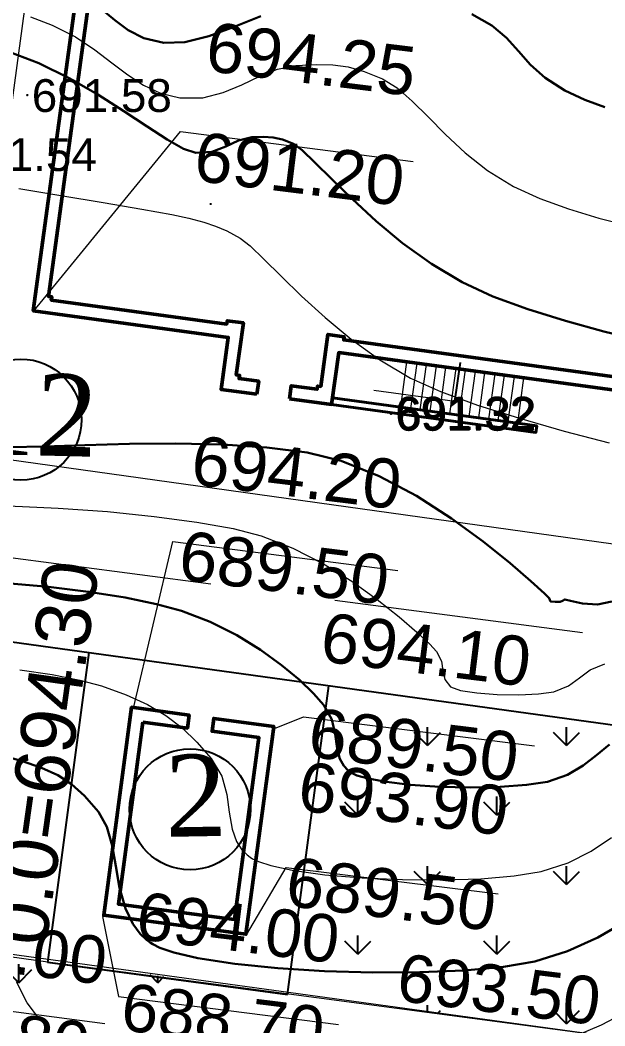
# Model space of a CAD drawing. Header units: feet. Extents: x 3381 to 1374491, y 675186 to 8751562.
# Drawn here: x 686518.97 to 686536.8, y 4375660.14 to 4375690.82 of the extents above; entities that cross this region are included whole.
import ezdxf

# ---------------------------------------------------------------- set-up
doc = ezdxf.new("R2010")
doc.units = ezdxf.units.FT
doc.header["$MEASUREMENT"] = 0
doc.header["$PDMODE"] = 34
doc.header["$PDSIZE"] = 0.01
doc.linetypes.add('DASHEDX2', pattern=[38.1, 25.4, -12.7])
doc.linetypes.add('DUZ', pattern=[0])
doc.layers.get('0').update_dxf_attribs({"linetype": 'CONTINUOUS'})
doc.layers.get('Defpoints').update_dxf_attribs({"linetype": 'CONTINUOUS'})
for name, color, linetype in [('0_Point_Height', 2, 'CONTINUOUS'), ('0_Point_Point', 7, 'CONTINUOUS'), ('Layer8', 7, 'CONTINUOUS')]:
    doc.layers.add(name, color=color, linetype=linetype)
for name, color, linetype, lineweight in [('ANA HORIZONTAL', 24, 'CONTINUOUS', 30), ('HORIZANTAL', 24, 'CONTINUOUS', 13), ('Layer2_Ном._пера__1', 7, 'CONTINUOUS', 15)]:
    doc.layers.add(name, color=color, linetype=linetype, lineweight=lineweight)
doc.styles.get("Standard").update_dxf_attribs({"font": 'arial.ttf', "height": 2.5})
doc.styles.add('style5', font='ariall.ttf', dxfattribs={"height": 400})
doc.dimstyles.new('ISO-25', dxfattribs={"dimtxt": 2.5, "dimasz": 2.5, "dimexe": 1.25, "dimexo": 0.625, "dimtad": 1, "dimtxsty": 'Standard', "dimblk": 'OBLIQUE', "dimcen": 2.5, "dimadec": 0, "dimazin": 0, "dimtfac": 1, "dimtmove": 0, "dimatfit": 3, "dimldrblk": 'OBLIQUE', "dimfxl": 1, "dimarcsym": 0})

# ---------------------------------------------------------------- blocks, each defined once
blk = doc.blocks.new('_Oblique')
at = {"color": 0, "linetype": 'ByBlock', "lineweight": -2}
blk.add_line((-0.5, -0.5), (0.5, 0.5), dxfattribs=at)
blk = doc.blocks.new('*D93')
at = {"color": 0, "lineweight": -2, "transparency": 16777216}
for p, q in [((686483.652, 4375663.305), (686482.209, 4375652.434)), ((686482.374, 4375653.673), (686579.952, 4375640.719)), ((686581.231, 4375650.352), (686579.787, 4375639.48))]:
    blk.add_line(p, q, dxfattribs=at)
at = {"layer": 'Defpoints', "color": 0, "lineweight": 18, "transparency": 16777216}
for p in [(686483.735, 4375663.925), (686581.313, 4375650.971), (686579.952, 4375640.719)]:
    blk.add_point(p, dxfattribs=at)
at = {"color": 0, "lineweight": -2, "transparency": 16777216, "xscale": 2.5, "yscale": 2.5, "zscale": 2.5}
for p, rotation in [((686482.374, 4375653.673), 172.4381106519648), ((686579.952, 4375640.719), 352.4381106519648)]:
    blk.add_blockref('_Oblique', p, dxfattribs=dict(at, rotation=rotation))
at = {"color": 0, "lineweight": 18, "transparency": 16777216, "insert": (686531.413, 4375649.081), "char_height": 2.5, "width": 7.64475, "attachment_point": 5, "rotation": 352.4381}
blk.add_mtext('{\\fArial|b0|i0|c238|p34;98.50}', dxfattribs=at)

msp = doc.modelspace()

# ---------------------------------------------------------------- hatches: boundary and pattern name
at = {"lineweight": 25}
h = msp.add_hatch(dxfattribs=at)
h.set_pattern_fill('GRASS', color=3, scale=3)
h.set_pattern_definition([(90, (1404.5853, -372.1015), (-2.121320343, 2.121320343), [0.5625, -3.680140689]), (45, (1404.5853, -372.1015), (-2.1213203436, 2.1213203436), [0.5625, -2.4375]), (135, (1404.5853, -372.1015), (-2.1213203436, -2.1213203436), [0.5625, -2.4375])])
edge = h.paths.add_edge_path()
edge.add_line((686518.245, 4375729.835), (686514.499, 4375702.72))
edge.add_line((686514.499, 4375702.72), (686506.378, 4375703.873))
edge.add_line((686506.378, 4375703.873), (686505.563, 4375698.232))
edge.add_line((686505.563, 4375698.232), (686510.215, 4375697.56))
edge.add_line((686510.215, 4375697.56), (686509.488, 4375692.177))
edge.add_line((686509.488, 4375692.177), (686501.116, 4375693.308))
edge.add_line((686501.116, 4375693.308), (686498.975, 4375677.452))
edge.add_line((686498.975, 4375677.452), (686506.301, 4375676.462))
edge.add_line((686506.301, 4375676.462), (686506.079, 4375674.808))
edge.add_line((686506.079, 4375674.808), (686505.914, 4375673.573))
edge.add_line((686505.914, 4375673.573), (686504.666, 4375664.257))
edge.add_line((686504.666, 4375664.257), (686515.386, 4375662.713))
edge.add_line((686515.386, 4375662.713), (686542.016, 4375659.12))
edge.add_line((686542.016, 4375659.12), (686542.429, 4375662.23))
edge.add_line((686542.429, 4375662.23), (686556.28, 4375660.392))
edge.add_line((686556.28, 4375660.392), (686556, 4375658.284))
edge.add_line((686556, 4375658.284), (686561.356, 4375657.574))
edge.add_line((686561.356, 4375657.574), (686561.65, 4375659.75))
edge.add_line((686561.65, 4375659.75), (686561.244, 4375659.733))
edge.add_line((686561.244, 4375659.733), (686561.593, 4375662.369))
edge.add_arc((686571.855, 4375662.191), 10.263, 114.2395, 179.0096, ccw=False)
edge.add_line((686567.641, 4375671.55), (686568.436, 4375671.243))
edge.add_line((686568.436, 4375671.243), (686568.083, 4375668.146))
edge.add_line((686568.083, 4375668.146), (686571.407, 4375667.706))
edge.add_line((686571.407, 4375667.706), (686571.812, 4375670.768))
edge.add_line((686571.812, 4375670.768), (686574.343, 4375670.433))
edge.add_line((686574.343, 4375670.433), (686573.95, 4375667.359))
edge.add_line((686573.95, 4375667.359), (686577.261, 4375666.833))
edge.add_line((686577.261, 4375666.833), (686577.887, 4375670.327))
edge.add_line((686577.887, 4375670.327), (686568.138, 4375671.754))
edge.add_arc((686571.686, 4375662.404), 10, 87.4993, 110.7786, ccw=False)
edge.add_line((686572.122, 4375672.395), (686585.768, 4375670.551))
edge.add_line((686585.768, 4375670.551), (686586.42, 4375677.931))
edge.add_line((686586.42, 4375677.931), (686579.15, 4375678.937))
edge.add_line((686579.15, 4375678.937), (686581.562, 4375697.557))
edge.add_line((686581.562, 4375697.557), (686583.143, 4375697.766))
edge.add_line((686583.143, 4375697.766), (686582.548, 4375692.678))
edge.add_line((686582.548, 4375692.678), (686587.727, 4375691.968))
edge.add_line((686587.727, 4375691.968), (686587.376, 4375689.406))
edge.add_line((686587.376, 4375689.406), (686582.274, 4375690.105))
edge.add_line((686582.274, 4375690.105), (686581.662, 4375684.737))
edge.add_line((686581.662, 4375684.737), (686586.751, 4375684.02))
edge.add_line((686586.751, 4375684.02), (686586.971, 4375684.02))
edge.add_line((686586.971, 4375684.02), (686588.22, 4375692.464))
edge.add_line((686588.22, 4375692.464), (686588.921, 4375697.203))
edge.add_line((686588.921, 4375697.203), (686583.329, 4375698.182))
edge.add_line((686583.329, 4375698.182), (686581.662, 4375697.789))
edge.add_line((686581.662, 4375697.789), (686581.662, 4375698.744))
edge.add_arc((686584.744, 4375698.066), 3.155, 95.4615, 167.5925, ccw=False)
edge.add_line((686584.443, 4375701.207), (686597.772, 4375699.4))
edge.add_line((686597.772, 4375699.4), (686598.514, 4375704.648))
edge.add_line((686598.514, 4375704.648), (686585.15, 4375706.444))
edge.add_arc((686592.824, 4375704.765), 7.856, 132.7188, 167.6546, ccw=False)
edge.add_line((686587.494, 4375710.537), (686595.119, 4375707.603))
edge.add_line((686595.119, 4375707.603), (686596.873, 4375712.187))
edge.add_line((686596.873, 4375712.187), (686603.983, 4375709.466))
edge.add_line((686603.983, 4375709.466), (686581.055, 4375651.428))
edge.add_line((686581.055, 4375651.428), (686572.125, 4375628.825))
edge.add_line((686572.125, 4375628.825), (686480.53, 4375656.702))
edge.add_line((686480.53, 4375656.702), (686505.765, 4375705.997))
edge.add_line((686505.765, 4375705.997), (686518.068, 4375730.031))
edge.add_line((686518.068, 4375730.031), (686518.338, 4375730.524))
edge.add_line((686518.338, 4375730.524), (686518.245, 4375729.835))
h = msp.add_hatch(dxfattribs=at)
h.set_pattern_fill('GRASS', color=3, scale=3)
h.set_pattern_definition([(90, (0, 0), (-2.121320343, 2.121320343), [0.5625, -3.680140689]), (45, (0, 0), (-2.1213203436, 2.1213203436), [0.5625, -2.4375]), (135, (0, 0), (-2.1213203436, -2.1213203436), [0.5625, -2.4375])])
edge = h.paths.add_edge_path()
edge.add_line((686527.198, 4375661.011), (686528.539, 4375670.6))
edge.add_line((686528.539, 4375670.6), (686539.686, 4375668.838))
edge.add_line((686539.686, 4375668.838), (686542.369, 4375667.78))
edge.add_line((686542.369, 4375667.78), (686542.58, 4375666.511))
edge.add_line((686542.58, 4375666.511), (686542.722, 4375664.818))
edge.add_line((686542.722, 4375664.818), (686541.945, 4375659.178))
edge.add_line((686541.945, 4375659.178), (686527.209, 4375661.095))

# ---------------------------------------------------------------- linework, layer by layer
msp.add_line((686532.232, 4375679.178), (686532.395, 4375680.367))
at = {"color": 7, "lineweight": 25}
for p, q in [((686519.82, 4375662.073), (686521.074, 4375671.522)), ((686527.123, 4375661.094), (686528.385, 4375670.513)), ((686519.804, 4375662.075), (686527.123, 4375661.094))]:
    msp.add_line(p, q, dxfattribs=at)
at = {"color": 7, "lineweight": 18}
for p, q in [((686519.823, 4375662.075), (686504.666, 4375664.257)), ((686540.085, 4375659.386), (686519.823, 4375662.075))]:
    msp.add_line(p, q, dxfattribs=at)
for points in [[(686510.38, 4375671.462), (686518.345, 4375730.571), (686524.308, 4375729.766), (686516.327, 4375670.665)], [(686519.405, 4375681.96), (686523.868, 4375687.417), (686530.953, 4375686.508)], [(686530.578, 4375679.005), (686530.767, 4375680.392), (686531.065, 4375680.352), (686530.875, 4375678.965), (686531.172, 4375678.924), (686531.362, 4375680.311), (686531.659, 4375680.27), (686531.47, 4375678.883), (686531.767, 4375678.843), (686531.956, 4375680.23), (686532.253, 4375680.189), (686532.064, 4375678.802), (686532.361, 4375678.762), (686532.551, 4375680.149), (686532.848, 4375680.108), (686532.659, 4375678.721), (686532.956, 4375678.68), (686533.145, 4375680.068), (686533.442, 4375680.027), (686533.253, 4375678.64), (686533.55, 4375678.599), (686533.74, 4375679.986), (686534.037, 4375679.946), (686533.848, 4375678.559), (686534.145, 4375678.518), (686534.334, 4375679.905)], [(686522.426, 4375669.827), (686523.633, 4375674.916), (686530.486, 4375674.03)], [(686504.666, 4375664.257), (686542.016, 4375659.12), (686542.429, 4375662.23)], [(686521.48, 4375663.475), (686521.972, 4375661.028), (686528.683, 4375660.173)], [(686514.14, 4375660.304), (686515.13, 4375661.051), (686521.556, 4375660.211)]]:
    msp.add_lwpolyline(points, dxfattribs=at)
at = {"color": 7, "lineweight": 50}
for points in [[(686525.11, 4375723.959), (686519.373, 4375681.948), (686525.318, 4375681.136), (686525.101, 4375679.551), (686526.195, 4375679.402)], [(686526.195, 4375679.402), (686526.249, 4375679.798), (686525.651, 4375679.88), (686525.664, 4375679.979), (686525.565, 4375679.992), (686525.782, 4375681.578), (686525.286, 4375681.645), (686525.273, 4375681.546), (686519.923, 4375682.277), (686519.936, 4375682.376), (686519.837, 4375682.39), (686525.439, 4375723.409)], [(686527.186, 4375679.266), (686527.24, 4375679.663), (686528.029, 4375679.555), (686528.042, 4375679.654), (686528.141, 4375679.641), (686528.358, 4375681.226), (686528.853, 4375681.158), (686528.84, 4375681.059), (686553.61, 4375677.677), (686553.623, 4375677.776), (686554.119, 4375677.708), (686554.322, 4375679.194), (686554.718, 4375679.14), (686554.448, 4375677.159), (686528.687, 4375680.676), (686528.47, 4375679.091), (686527.186, 4375679.266)], [(686522.716, 4375669.403), (686524.074, 4375669.221), (686524.127, 4375669.618), (686522.373, 4375669.853), (686521.523, 4375663.51), (686525.856, 4375662.929), (686526.653, 4375668.886), (686526.704, 4375669.273), (686524.878, 4375669.517), (686524.825, 4375669.121), (686526.255, 4375668.929), (686525.511, 4375663.379), (686521.972, 4375663.853), (686522.716, 4375669.403)]]:
    msp.add_lwpolyline(points, dxfattribs=at)
at = {"color": 7, "lineweight": 18}
msp.add_lwpolyline([(686517.245, 4375677.605), (686551.83, 4375672.777, 0.415088), (686557.475, 4375677.053), (686563.169, 4375718.744)], format="xyb", dxfattribs=at)
at = {"color": 7, "lineweight": 40}
msp.add_lwpolyline([(686528.47, 4375679.091), (686528.497, 4375679.289), (686534.725, 4375678.439), (686534.698, 4375678.241)], close=True, dxfattribs=at)
at = {"color": 7, "linetype": 'DASHEDX2', "lineweight": 18, "ltscale": 0.3}
msp.add_lwpolyline([(686517.233, 4375674.613), (686559.098, 4375669.117)], dxfattribs=at)
at = {"color": 7, "lineweight": 25}
msp.add_lwpolyline([(686516.509, 4375672.152), (686540.28, 4375668.871, -0.412676), (686542.844, 4375665.504), (686542.409, 4375662.23)], format="xyb", dxfattribs=at)
at = {"color": 7, "lineweight": 15}
for points in [[(686526.731, 4375669.212), (686527.618, 4375669.561), (686534.66, 4375668.675)], [(686525.872, 4375662.913), (686527.088, 4375664.97), (686533.552, 4375664.161)]]:
    msp.add_lwpolyline(points, dxfattribs=at)
at = {"color": 7, "linetype": 'DUZ', "lineweight": 25}
for centre in [(686518.998, 4375678.631, 7571.054), (686524.153, 4375666.741, -2812.813)]:
    msp.add_circle(centre, 1.846, dxfattribs=at)
at = {"linetype": 'Continuous'}
for points, knots in [([(686532.216, 4375862.55), (686534.037, 4375859.08), (686540.343, 4375847.062), (686550.24, 4375829.08), (686564.234, 4375809.816), (686575.006, 4375789.618), (686585.969, 4375771.733), (686595.096, 4375754.329), (686608.511, 4375735.808), (686625.111, 4375721.519), (686636.646, 4375706.682), (686644.576, 4375696.2), (686655.894, 4375684.281), (686664.143, 4375673.589), (686668.587, 4375667.829)], [0, 0, 0, 0, 11.75951, 40.72321, 61.46233, 83.054979, 109.290717, 124.392744, 141.962718, 177.533008, 189.558821, 198.276488, 216.955448, 238.768866, 238.768866, 238.768866, 238.768866]), ([(686536.973, 4375842.02), (686533.033, 4375838.257), (686532.504, 4375838.206), (686530.916, 4375838.047), (686529.852, 4375837.93), (686526.901, 4375837.523), (686525.023, 4375837.169), (686522.245, 4375836.291), (686521.294, 4375835.92), (686519.803, 4375835.183), (686519.244, 4375834.866), (686518.083, 4375834.111), (686517.495, 4375833.664), (686516.38, 4375832.715), (686515.851, 4375832.211), (686514.608, 4375830.94), (686513.918, 4375830.153), (686512.808, 4375828.835), (686512.374, 4375828.305), (686511.517, 4375827.259), (686511.092, 4375826.738), (686509.826, 4375825.183), (686508.993, 4375824.155), (686506.514, 4375821.087), (686504.887, 4375819.064), (686501.978, 4375815.469), (686500.701, 4375813.898), (686498.666, 4375811.42), (686497.924, 4375810.522), (686496.491, 4375808.801), (686495.802, 4375807.978), (686494.574, 4375806.524), (686494.04, 4375805.895), (686492.671, 4375804.294), (686491.797, 4375803.289), (686490.366, 4375801.347), (686489.779, 4375800.437), (686489.013, 4375798.784), (686488.765, 4375798.08), (686488.531, 4375796.958), (686488.477, 4375796.565), (686488.429, 4375795.771), (686488.434, 4375795.375), (686488.553, 4375793.775), (686488.869, 4375792.602), (686489.581, 4375790.758), (686489.917, 4375790.051), (686490.643, 4375788.715), (686491.034, 4375788.083), (686492.322, 4375786.161), (686493.27, 4375784.967), (686494.734, 4375783.033), (686495.285, 4375782.282), (686496.286, 4375780.751), (686496.733, 4375779.974), (686497.403, 4375778.504), (686497.645, 4375777.817), (686497.99, 4375776.381), (686498.095, 4375775.64), (686498.173, 4375774.043), (686498.126, 4375773.189), (686497.862, 4375771.509), (686497.646, 4375770.678), (686496.85, 4375768.444), (686496.118, 4375767.091), (686494.646, 4375764.944), (686493.992, 4375764.116), (686492.601, 4375762.508), (686491.862, 4375761.725), (686490.36, 4375760.173), (686489.599, 4375759.404), (686488.276, 4375758.019), (686487.712, 4375757.412), (686486.617, 4375756.159), (686486.089, 4375755.52), (686484.549, 4375753.573), (686483.584, 4375752.236), (686481.885, 4375749.772), (686481.137, 4375748.651), (686479.667, 4375746.382), (686478.949, 4375745.236), (686476.848, 4375741.761), (686475.521, 4375739.398), (686473.126, 4375734.709), (686472.046, 4375732.388), (686470.383, 4375728.364), (686469.746, 4375726.68), (686468.588, 4375723.274), (686468.066, 4375721.557), (686467.052, 4375717.929), (686466.57, 4375716.016), (686465.787, 4375712.724), (686465.471, 4375711.346), (686464.858, 4375708.582), (686464.563, 4375707.194), (686464.138, 4375705.021), (686463.993, 4375704.246), (686463.754, 4375702.846), (686463.659, 4375702.227), (686463.419, 4375700.263), (686463.343, 4375698.919), (686463.346, 4375695.903), (686463.467, 4375694.231), (686463.907, 4375690.939), (686464.223, 4375689.32), (686464.863, 4375686.604), (686465.157, 4375685.496), (686465.722, 4375683.498), (686465.988, 4375682.605), (686466.481, 4375680.991), (686466.707, 4375680.261), (686467.202, 4375678.787), (686467.472, 4375678.047), (686467.927, 4375676.956), (686468.084, 4375676.603), (686468.587, 4375675.549), (686468.948, 4375674.888), (686469.629, 4375673.618), (686469.949, 4375673.009), (686470.347, 4375672.107), (686470.468, 4375671.803), (686470.655, 4375671.249), (686470.726, 4375671.002), (686470.849, 4375670.478), (686470.901, 4375670.205), (686471.035, 4375669.369), (686471.097, 4375668.778), (686468.912, 4375664.364)], [0, 0, 0, 0, 1.504182, 1.504182, 4.512547, 4.512547, 9.897023, 9.897023, 12.795834, 12.795834, 14.604059, 14.604059, 16.662244, 16.662244, 18.72043, 18.72043, 21.69221, 21.69221, 23.690537, 23.690537, 25.688865, 25.688865, 29.68552, 29.68552, 37.678831, 37.678831, 43.858623, 43.858623, 47.338723, 47.338723, 50.479181, 50.479181, 52.843093, 52.843093, 56.452422, 56.452422, 59.343353, 59.343353, 61.301717, 61.301717, 62.310714, 62.310714, 63.319712, 63.319712, 66.426739, 66.426739, 68.50177, 68.50177, 70.576802, 70.576802, 75.092259, 75.092259, 77.984383, 77.984383, 80.876507, 80.876507, 83.368148, 83.368148, 85.859789, 85.859789, 88.693846, 88.693846, 91.527902, 91.527902, 96.504404, 96.504404, 99.813748, 99.813748, 103.123092, 103.123092, 106.359907, 106.359907, 108.778682, 108.778682, 111.197456, 111.197456, 116.035005, 116.035005, 120.025858, 120.025858, 124.016711, 124.016711, 131.998417, 131.998417, 139.538843, 139.538843, 144.840516, 144.840516, 150.142189, 150.142189, 155.992549, 155.992549, 160.212599, 160.212599, 164.43265, 164.43265, 166.77754, 166.77754, 168.584028, 168.584028, 172.423705, 172.423705, 177.221179, 177.221179, 182.018653, 182.018653, 185.384546, 185.384546, 188.140377, 188.140377, 190.397291, 190.397291, 192.654204, 192.654204, 193.73589, 193.73589, 195.899262, 195.899262, 198.062634, 198.062634, 199.190084, 199.190084, 200.13488, 200.13488, 201.079676, 201.079676, 202.923933, 202.923933, 202.923933, 202.923933]), ([(686540.876, 4375835.55), (686533.314, 4375835.27), (686532.784, 4375835.219), (686531.207, 4375835.061), (686530.17, 4375834.946), (686527.369, 4375834.558), (686525.661, 4375834.227), (686523.244, 4375833.459), (686522.436, 4375833.14), (686521.186, 4375832.518), (686520.718, 4375832.25), (686519.569, 4375831.492), (686518.898, 4375830.946), (686517.588, 4375829.722), (686516.951, 4375829.046), (686515.687, 4375827.611), (686515.061, 4375826.851), (686512.914, 4375824.23), (686511.435, 4375822.404), (686508.507, 4375818.779), (686507.058, 4375816.979), (686502.671, 4375811.556), (686499.694, 4375807.914), (686495.975, 4375803.541), (686495.491, 4375802.979), (686494.549, 4375801.869), (686494.093, 4375801.319), (686493.106, 4375800.03), (686492.609, 4375799.295), (686491.922, 4375797.976), (686491.695, 4375797.39), (686491.507, 4375796.55), (686491.468, 4375796.29), (686491.432, 4375795.761), (686491.434, 4375795.485), (686491.518, 4375794.375), (686491.748, 4375793.473), (686492.299, 4375792.047), (686492.544, 4375791.518), (686493.082, 4375790.498), (686493.376, 4375790.003), (686494.459, 4375788.323), (686495.352, 4375787.177), (686496.87, 4375785.185), (686497.483, 4375784.37), (686498.653, 4375782.634), (686499.208, 4375781.716), (686499.955, 4375780.162), (686500.201, 4375779.567), (686500.611, 4375778.332), (686500.772, 4375777.701), (686501.129, 4375775.787), (686501.199, 4375774.481), (686501.028, 4375772.08), (686500.827, 4375770.986), (686500.225, 4375768.875), (686499.824, 4375767.856), (686498.87, 4375765.917), (686498.318, 4375764.996), (686496.938, 4375762.981), (686496.074, 4375761.916), (686494.29, 4375759.91), (686493.369, 4375758.965), (686491.703, 4375757.258), (686490.953, 4375756.492), (686489.777, 4375755.217), (686489.332, 4375754.713), (686488.46, 4375753.678), (686488.034, 4375753.149), (686486.779, 4375751.533), (686485.975, 4375750.416), (686484.448, 4375748.207), (686483.721, 4375747.12), (686482.3, 4375744.931), (686481.605, 4375743.826), (686479.576, 4375740.483), (686478.296, 4375738.215), (686475.919, 4375733.599), (686474.822, 4375731.252), (686473.168, 4375727.249), (686472.552, 4375725.615), (686471.429, 4375722.307), (686470.92, 4375720.63), (686469.923, 4375717.048), (686469.443, 4375715.138), (686468.672, 4375711.885), (686468.366, 4375710.545), (686467.774, 4375707.872), (686467.491, 4375706.537), (686467.076, 4375704.411), (686466.927, 4375703.616), (686466.694, 4375702.228), (686466.605, 4375701.631), (686466.467, 4375700.437), (686466.418, 4375699.837), (686466.323, 4375698.028), (686466.332, 4375696.813), (686466.521, 4375693.68), (686466.802, 4375691.771), (686467.592, 4375687.964), (686468.099, 4375686.065), (686468.845, 4375683.524), (686469.039, 4375682.883), (686469.432, 4375681.605), (686469.629, 4375680.976), (686470.024, 4375679.814), (686470.219, 4375679.277), (686470.571, 4375678.404), (686470.719, 4375678.059), (686471.001, 4375677.452), (686471.132, 4375677.186), (686471.412, 4375676.642), (686471.559, 4375676.367), (686472.01, 4375675.526), (686472.325, 4375674.947), (686472.85, 4375673.875), (686473.067, 4375673.395), (686473.387, 4375672.552), (686473.504, 4375672.199), (686473.701, 4375671.48), (686473.779, 4375671.123), (686473.974, 4375670.064), (686474.05, 4375669.376), (686474.129, 4375668.634), (686474.137, 4375668.553), (686475.871, 4375664.241)], [0, 0, 0, 0, 1.519576, 1.519576, 4.558728, 4.558728, 9.930594, 9.930594, 12.837598, 12.837598, 14.698947, 14.698947, 17.596272, 17.596272, 20.493598, 20.493598, 23.430765, 23.430765, 30.540606, 30.540606, 37.650448, 37.650448, 51.870131, 51.870131, 53.943342, 53.943342, 56.016553, 56.016553, 58.839775, 58.839775, 61.186701, 61.186701, 62.257023, 62.257023, 63.327345, 63.327345, 66.426341, 66.426341, 68.26825, 68.26825, 70.110159, 70.110159, 74.62153, 74.62153, 77.595, 77.595, 80.568471, 80.568471, 82.304355, 82.304355, 84.04024, 84.04024, 87.512009, 87.512009, 90.504027, 90.504027, 93.496045, 93.496045, 96.488063, 96.488063, 100.372173, 100.372173, 104.256283, 104.256283, 107.517701, 107.517701, 109.618427, 109.618427, 111.719153, 111.719153, 115.920605, 115.920605, 119.858792, 119.858792, 123.796978, 123.796978, 131.673352, 131.673352, 139.553481, 139.553481, 144.894421, 144.894421, 150.235361, 150.235361, 156.190392, 156.190392, 160.321983, 160.321983, 164.453574, 164.453574, 166.899961, 166.899961, 168.797126, 168.797126, 170.694291, 170.694291, 174.488621, 174.488621, 180.488906, 180.488906, 186.48919, 186.48919, 188.508696, 188.508696, 190.528201, 190.528201, 192.322947, 192.322947, 193.52533, 193.52533, 194.478712, 194.478712, 195.432094, 195.432094, 197.338858, 197.338858, 198.784376, 198.784376, 199.759029, 199.759029, 200.733681, 200.733681, 202.682985, 202.682985, 202.923933, 202.923933, 202.923933, 202.923933])]:
    msp.add_open_spline(points, degree=3, knots=knots, dxfattribs=at)
at = {"layer": '0_Point_Point'}
for p in [(686519.192, 4375688.529, 691.582), (686524.784, 4375685.207, 691.536), (686530.271, 4375678.842, 691.316), (686530.28, 4375678.804, 691.316), (686530.302, 4375678.822, 691.316), (686530.308, 4375678.824, 691.316)]:
    msp.add_point(p, dxfattribs=at)
at = {"layer": 'ANA HORIZONTAL', "color": 32, "lineweight": 30}
for points, elevation in [([(686521.45, 4375691.155), (686521.859, 4375690.814), (686522.268, 4375690.509), (686522.744, 4375690.269), (686523.353, 4375690.125), (686523.999, 4375690.148), (686524.722, 4375690.328), (686525.501, 4375690.609), (686526.314, 4375690.936)], 693), ([(686532.745, 4375690.998), (686533.356, 4375690.653), (686533.805, 4375690.272), (686534.173, 4375689.869), (686534.539, 4375689.457), (686534.983, 4375689.051), (686535.585, 4375688.665), (686536.191, 4375688.382), (686536.805, 4375688.16)], 693), ([(686518.688, 4375689.829), (686519.539, 4375689.502), (686520.47, 4375689.048), (686521.339, 4375688.548), (686522.136, 4375688.043), (686522.846, 4375687.573), (686523.457, 4375687.176), (686523.956, 4375686.894), (686524.331, 4375686.766), (686524.822, 4375686.798), (686525.243, 4375686.958), (686525.634, 4375687.14), (686526.034, 4375687.241), (686526.398, 4375687.255), (686526.691, 4375687.239), (686526.974, 4375687.173), (686527.307, 4375687.043), (686527.568, 4375686.852), (686527.963, 4375686.477), (686528.48, 4375685.962), (686529.106, 4375685.351), (686529.829, 4375684.688), (686530.636, 4375684.016), (686531.513, 4375683.379), (686532.448, 4375682.82), (686533.385, 4375682.389), (686534.452, 4375681.995), (686535.597, 4375681.639), (686536.766, 4375681.32), (686537.907, 4375681.04)], 692), ([(686518.644, 4375677.785), (686519.705, 4375677.813), (686520.946, 4375677.853), (686522.306, 4375677.886), (686523.725, 4375677.897), (686525.141, 4375677.868), (686526.493, 4375677.783), (686527.721, 4375677.625), (686528.762, 4375677.376), (686529.923, 4375676.909), (686531.058, 4375676.3), (686532.128, 4375675.612), (686533.092, 4375674.907), (686533.911, 4375674.249), (686534.546, 4375673.699), (686534.958, 4375673.322), (686535.106, 4375673.179), (686535.125, 4375673.128), (686535.145, 4375673.08), (686535.282, 4375673.067), (686535.437, 4375673.066), (686535.509, 4375673.105), (686535.581, 4375673.145), (686535.749, 4375673.103), (686536.121, 4375673.023), (686536.582, 4375672.987), (686537.014, 4375673.079)], 691), ([(686518.554, 4375673.644), (686519.838, 4375673.533), (686521.061, 4375673.381), (686522.176, 4375673.201), (686523.135, 4375673.003), (686523.889, 4375672.798), (686524.767, 4375672.462), (686525.576, 4375672.056), (686526.305, 4375671.607), (686526.946, 4375671.143), (686527.488, 4375670.69), (686527.921, 4375670.274), (686528.235, 4375669.923), (686528.479, 4375669.479), (686528.579, 4375669.03), (686528.637, 4375668.597), (686528.723, 4375668.28), (686528.844, 4375668.067), (686528.965, 4375667.939), (686529.039, 4375667.88), (686529.095, 4375667.845), (686529.242, 4375667.778), (686529.54, 4375667.688), (686530.061, 4375667.586), (686530.862, 4375667.491), (686531.767, 4375667.431), (686532.706, 4375667.409), (686533.612, 4375667.426), (686534.417, 4375667.484), (686535.054, 4375667.584), (686535.667, 4375667.794), (686536.139, 4375668.078), (686536.542, 4375668.398), (686536.944, 4375668.718)], 690), ([(686518.488, 4375668.359), (686519.016, 4375668.221), (686519.628, 4375668.006), (686520.121, 4375667.781), (686520.543, 4375667.508), (686520.941, 4375667.149), (686521.363, 4375666.668), (686521.618, 4375666.204), (686521.775, 4375665.635), (686521.887, 4375665.003), (686522.006, 4375664.349), (686522.185, 4375663.716), (686522.407, 4375663.253), (686522.637, 4375662.944), (686522.827, 4375662.763), (686522.934, 4375662.68), (686523.019, 4375662.625), (686523.234, 4375662.519), (686523.657, 4375662.373), (686524.388, 4375662.201), (686525.521, 4375662.024), (686526.832, 4375661.891), (686528.256, 4375661.804), (686529.723, 4375661.763), (686531.165, 4375661.771), (686532.516, 4375661.829), (686533.708, 4375661.939), (686534.671, 4375662.102), (686535.667, 4375662.41), (686536.587, 4375662.83), (686537.431, 4375663.32)], 689)]:
    msp.add_lwpolyline(points, dxfattribs=dict(at, elevation=elevation))
at = {"layer": 'HORIZANTAL', "color": 32, "linetype": 'Continuous', "lineweight": 13}
for points, elevation in [([(686519.288, 4375690.915), (686519.954, 4375690.666), (686520.661, 4375690.303), (686521.256, 4375689.911), (686521.774, 4375689.517), (686522.255, 4375689.148), (686522.735, 4375688.828), (686523.251, 4375688.585), (686523.842, 4375688.446), (686524.543, 4375688.449), (686525.166, 4375688.604), (686525.737, 4375688.844), (686526.281, 4375689.105), (686526.82, 4375689.323), (686527.381, 4375689.432), (686528.001, 4375689.46), (686528.512, 4375689.452), (686528.977, 4375689.387), (686529.46, 4375689.25), (686530.026, 4375689.02), (686530.472, 4375688.746), (686530.927, 4375688.348), (686531.41, 4375687.862), (686531.941, 4375687.324), (686532.539, 4375686.767), (686533.225, 4375686.228), (686534.017, 4375685.742), (686534.814, 4375685.376), (686535.691, 4375685.057), (686536.616, 4375684.779), (686537.553, 4375684.536)], 692.5), ([(686518.936, 4375685.681), (686520.212, 4375685.469), (686521.508, 4375685.253), (686522.683, 4375685.052), (686523.599, 4375684.887), (686524.115, 4375684.777), (686524.574, 4375684.649), (686524.931, 4375684.535), (686525.273, 4375684.388), (686525.687, 4375684.162), (686525.988, 4375683.927), (686526.405, 4375683.529), (686526.929, 4375683.007), (686527.553, 4375682.399), (686528.269, 4375681.746), (686529.067, 4375681.085), (686529.94, 4375680.456), (686530.88, 4375679.898), (686531.789, 4375679.486), (686532.918, 4375679.074), (686534.198, 4375678.669), (686535.558, 4375678.282), (686536.928, 4375677.922)], 691.5), ([(686518.607, 4375676.002), (686520.129, 4375675.932), (686521.634, 4375675.823), (686523.065, 4375675.679), (686524.363, 4375675.506), (686525.47, 4375675.307), (686526.326, 4375675.087), (686527.292, 4375674.709), (686528.218, 4375674.233), (686529.082, 4375673.699), (686529.861, 4375673.146), (686530.532, 4375672.615), (686531.073, 4375672.145), (686531.46, 4375671.778), (686531.67, 4375671.551), (686531.817, 4375671.259), (686531.866, 4375670.967), (686531.922, 4375670.7), (686532.092, 4375670.48), (686532.396, 4375670.37), (686532.9, 4375670.291), (686533.522, 4375670.245), (686534.176, 4375670.234), (686534.779, 4375670.26), (686535.245, 4375670.325), (686535.697, 4375670.506), (686536.025, 4375670.751), (686536.353, 4375670.997), (686536.805, 4375671.179)], 690.5), ([(686518.968, 4375671), (686519.952, 4375670.852), (686520.797, 4375670.685), (686521.452, 4375670.51), (686522.207, 4375670.237), (686522.854, 4375669.938), (686523.414, 4375669.605), (686523.91, 4375669.227), (686524.365, 4375668.793), (686524.799, 4375668.296), (686525.119, 4375667.751), (686525.272, 4375667.196), (686525.348, 4375666.652), (686525.434, 4375666.138), (686525.569, 4375665.762), (686525.738, 4375665.507), (686525.894, 4375665.352), (686525.986, 4375665.28), (686526.059, 4375665.234), (686526.245, 4375665.146), (686526.617, 4375665.025), (686527.263, 4375664.885), (686528.261, 4375664.747), (686529.406, 4375664.65), (686530.627, 4375664.596), (686531.853, 4375664.586), (686533.015, 4375664.623), (686534.041, 4375664.708), (686534.863, 4375664.843), (686535.685, 4375665.109), (686536.386, 4375665.469), (686537, 4375665.883)], 689.5), ([(686519.881, 4375660.08), (686519.746, 4375660.184), (686519.502, 4375660.421), (686519.189, 4375660.838), (686518.862, 4375661.477)], 688.5), ([(686537.718, 4375660.7), (686536.692, 4375660.159), (686535.607, 4375659.699)], 688.5)]:
    msp.add_lwpolyline(points, dxfattribs=dict(at, elevation=elevation))
at = {"layer": 'Layer2_Ном._пера__1', "linetype": 'Continuous'}
msp.add_line((686532.232, 4375679.178), (686529.755, 4375679.516), dxfattribs=at)

# ---------------------------------------------------------------- texts
at = {"lineweight": 9, "attachment_point": 1}
for s, insert, char_height, width, rotation in [('{\\fArial|b0|i0|c238|p34;\\H0.50197x;694.25} ', (686524.761, 4375690.766), 2.98821, 13.1245, 352.9579), ('{\\fArial|b0|i0|c238|p34;\\H0.68182x;691.2\\fArial|b0|i0|c204|p34;0} ', (686524.406, 4375687.417), 2.2, 13.1245, 352.9579), ('{\\fArial|b0|i0|c238|p34;\\H0.50197x;694.20} ', (686524.314, 4375678.157), 2.98821, 13.1245, 352.9579), ('{\\fArial|b0|i0|c238|p34;\\H0.68182x;689.50} ', (686523.938, 4375675.249), 2.2, 13.1245, 352.9579), ('{\\fArial|b0|i0|c238|p34;\\H0.52292x;\\C1;0.0=694.30} ', (686518.097, 4375662.754, 539.509), 3.20167, 14.27775, 82.0099), ('{\\fArial|b0|i0|c238|p34;\\H0.50197x;694.10} ', (686528.262, 4375672.754), 2.98821, 13.1245, 352.9579), ('{\\fArial|b0|i0|c238|p34;\\H0.68182x;689.50} ', (686527.886, 4375669.846), 2.2, 13.1245, 352.9579), ('{\\fArial|b0|i0|c238|p34;\\H0.50197x;693.90} ', (686527.574, 4375668.207), 2.98821, 13.1245, 352.9579), ('{\\fArial|b0|i0|c238|p34;\\H0.68182x;689.50} ', (686527.199, 4375665.299), 2.2, 13.1245, 352.9579), ('{\\fArial|b0|i0|c238|p34;\\H0.48524x;694.00} ', (686522.634, 4375664.235), 2.98821, 13.1245, 352.9579), ('{\\fArial|b0|i0|c238|p34;\\H0.63583x;693.00} ', (686515.54, 4375663.589), 2.28338, 10.02883, 352.9579), ('{\\fArial|b0|i0|c238|p34;\\H0.63583x;693.50} ', (686530.588, 4375662.353), 2.28338, 10.02883, 352.9579), ('{\\fArial|b0|i0|c238|p34;\\H0.65909x;688.70} ', (686522.174, 4375661.455), 2.2, 13.1245, 352.9579), ('{\\fArial|b0|i0|c238|p34;\\H0.86364x;687.80} ', (686515.011, 4375660.979), 1.68109, 10.02883, 352.9579)]:
    msp.add_mtext(s, dxfattribs=dict(at, insert=insert, char_height=char_height, width=width, rotation=rotation))
at = {"layer": '0_Point_Height', "color": 0}
for s, p in [('691.58', (686519.328, 4375688.015, 691.582)), ('691.54', (686517.04, 4375686.213, 691.545)), ('691.32', (686530.407, 4375678.328, 691.316)), ('691.32', (686530.416, 4375678.29, 691.316)), ('691.32', (686530.438, 4375678.308, 691.316)), ('691.32', (686530.444, 4375678.309, 691.316))]:
    msp.add_text(s, height=1, dxfattribs=at).set_placement(p)
at = {"layer": 'Layer8', "color": 0, "lineweight": 18, "char_height": 2.5, "width": 81.30669, "attachment_point": 7, "style": 'style5'}
for s, insert, rotation in [('{\\fTimes New Roman|b0|i0|c238|p18;12}', (686517.535, 4375677.585, 7571.054), 358.6112), ('{\\fTimes New Roman|b0|i0|c238|p18;2}', (686523.407, 4375665.9, -2812.813), 1.0213)]:
    msp.add_mtext(s, dxfattribs=dict(at, insert=insert, rotation=rotation))

# ---------------------------------------------------------------- dimensions: what is measured, and where the dimension line sits
at = {"color": 7, "lineweight": 18}
dim = msp.add_aligned_dim(p1=(686483.735, 4375663.925), p2=(686581.313, 4375650.971), distance=-10.342, text='{\\fArial|b0|i0|c238|p34;98.50}', dimstyle='ISO-25', dxfattribs=at)
dim.commit()
dim.dimension.update_dxf_attribs({"geometry": '*D93', "text_midpoint": (686531.413, 4375649.081)})

doc.saveas('drawing.dxf')
